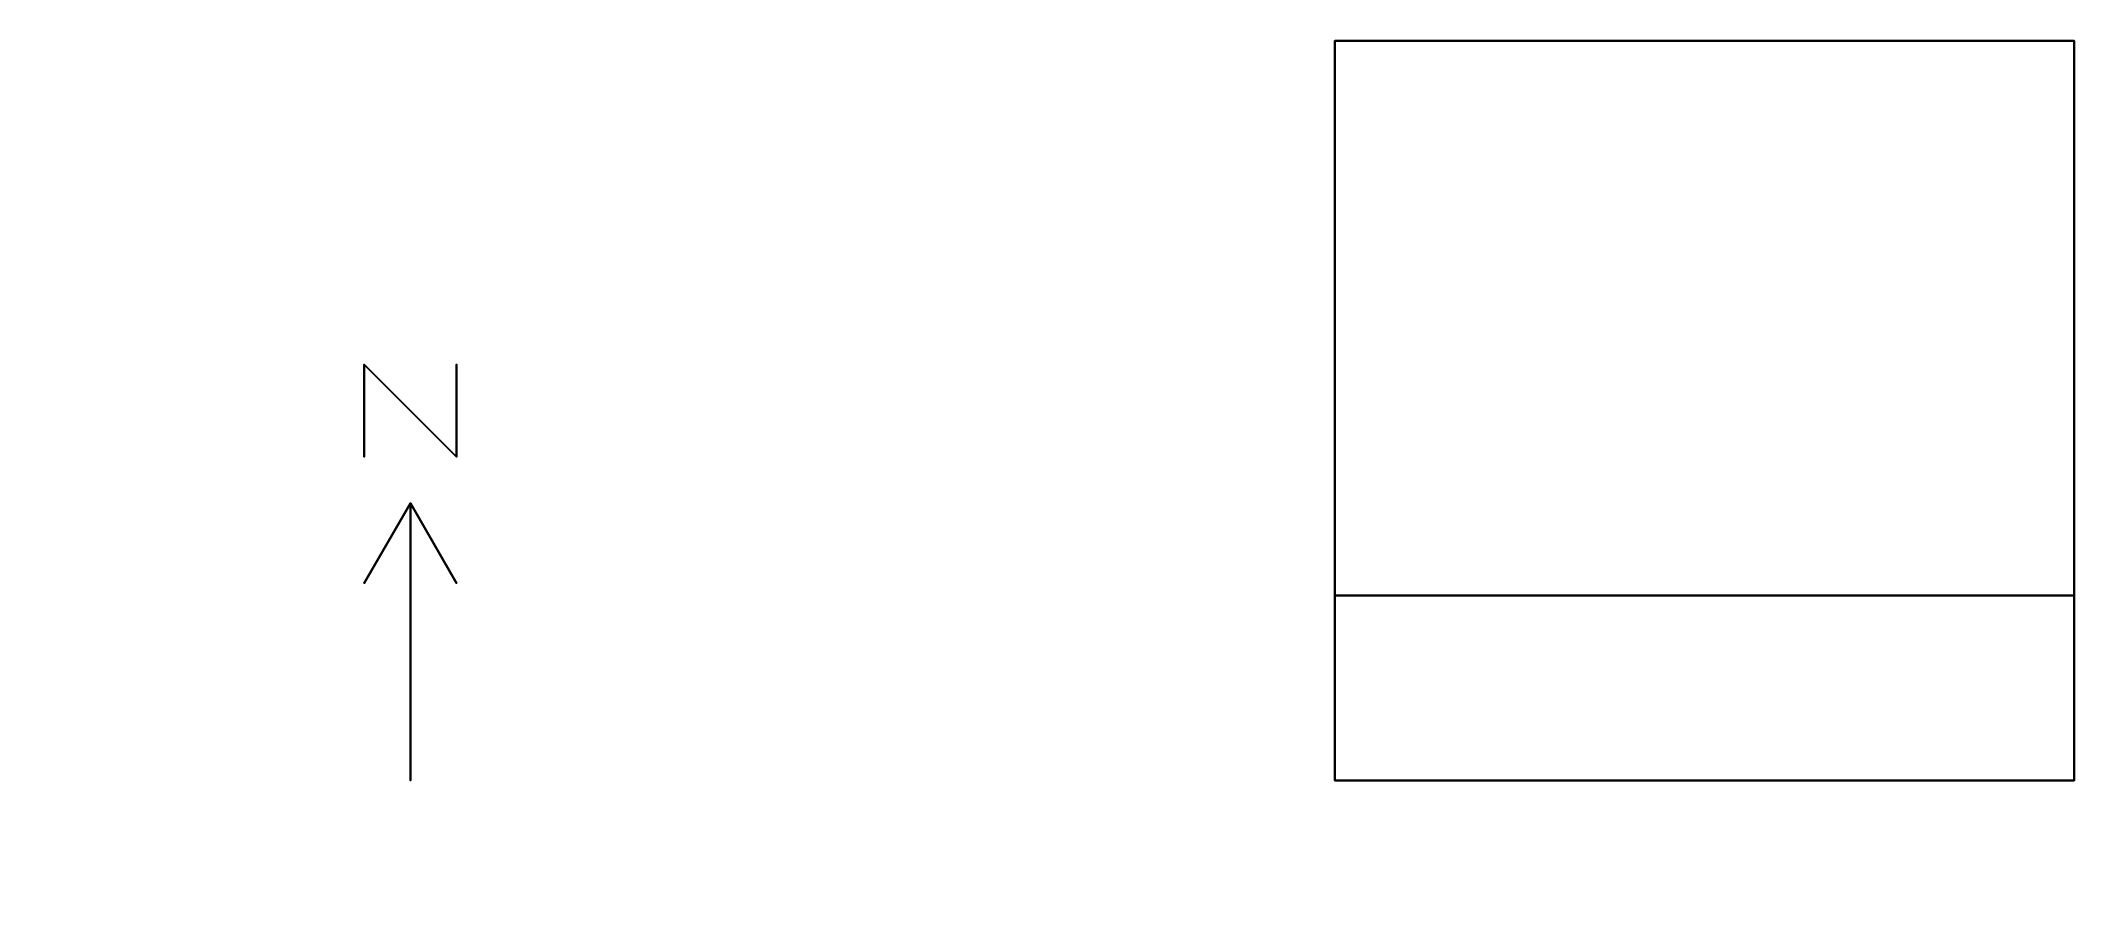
# Model space of a CAD drawing. Header units: metres. Extents: x -14 to 8, y -3.1 to 6.
import ezdxf

# ---------------------------------------------------------------- set-up
doc = ezdxf.new("R2010")
doc.units = ezdxf.units.M

msp = doc.modelspace()

# ---------------------------------------------------------------- linework, layer by layer
at = {"layer": '1', "color": 3}
for points in [[(-10.5, 2.5, 0.1), (-10.5, 2.5), (-10.5, 1.5), (-10.5, 1.5, 0.1)], [(-10.5, 2.5, 0.1), (-10.5, 2.5), (-9.5, 1.5), (-9.5, 1.5, 0.1)], [(-9.5, 2.5, 0.1), (-9.5, 2.5), (-9.5, 1.5), (-9.5, 1.5, 0.1)], [(-10, 1, 0.1), (-10, 1), (-10.5, 0.13397), (-10.5, 0.13397, 0.1)], [(-10, 1, 0.1), (-10, 1), (-10, -2), (-10, -2, 0.1)], [(-10, 1, 0.1), (-10, 1), (-9.5, 0.13397), (-9.5, 0.13397, 0.1)]]:
    msp.add_3dface(points, dxfattribs=at)
at = {"layer": 'BACK_ZONE', "color": 43}
for points in [[(8, 6, 2.7), (8, 6), (0, 6), (0, 6, 2.7)], [(0, 6, 2.7), (0, 6), (0, 0), (0, 0, 2.7)], [(8, 0, 2.7), (8, 0), (8, 6), (8, 6, 2.7)], [(0, 0, 2.7), (0, 0), (8, 0), (8, 0, 2.7)]]:
    msp.add_3dface(points, dxfattribs=at)
at = {"layer": 'BACK_ZONE', "color": 8}
msp.add_3dface([(0, 0), (0, 6), (8, 6), (8, 0)], dxfattribs=at)
at = {"layer": 'BACK_ZONE', "color": 15}
msp.add_3dface([(0, 6, 2.7), (0, 0, 2.7), (8, 0, 2.7), (8, 6, 2.7)], dxfattribs=at)
at = {"layer": 'SUN_ZONE', "color": 43}
for points in [[(8, 0, 2.7), (8, 0), (0, 0), (0, 0, 2.7)], [(0, 0, 2.7), (0, 0), (0, -2), (0, -2, 2.7)], [(8, -2, 2.7), (8, -2), (8, 0), (8, 0, 2.7)], [(0, -2, 2.7), (0, -2), (8, -2), (8, -2, 2.7)]]:
    msp.add_3dface(points, dxfattribs=at)
at = {"layer": 'SUN_ZONE', "color": 8}
msp.add_3dface([(0, -2), (0, 0), (8, 0), (8, -2)], dxfattribs=at)
at = {"layer": 'SUN_ZONE', "color": 15}
msp.add_3dface([(0, 0, 2.7), (0, -2, 2.7), (8, -2, 2.7), (8, 0, 2.7)], dxfattribs=at)
at = {"layer": 'SUN_ZONE', "color": 143}
for points in [[(0.5, -2, 2.5), (0.5, -2, 0.5), (3.5, -2, 0.5), (3.5, -2, 2.5)], [(4.5, -2, 2.5), (4.5, -2, 0.5), (7.5, -2, 0.5), (7.5, -2, 2.5)]]:
    msp.add_3dface(points, dxfattribs=at)

doc.saveas('drawing.dxf')
